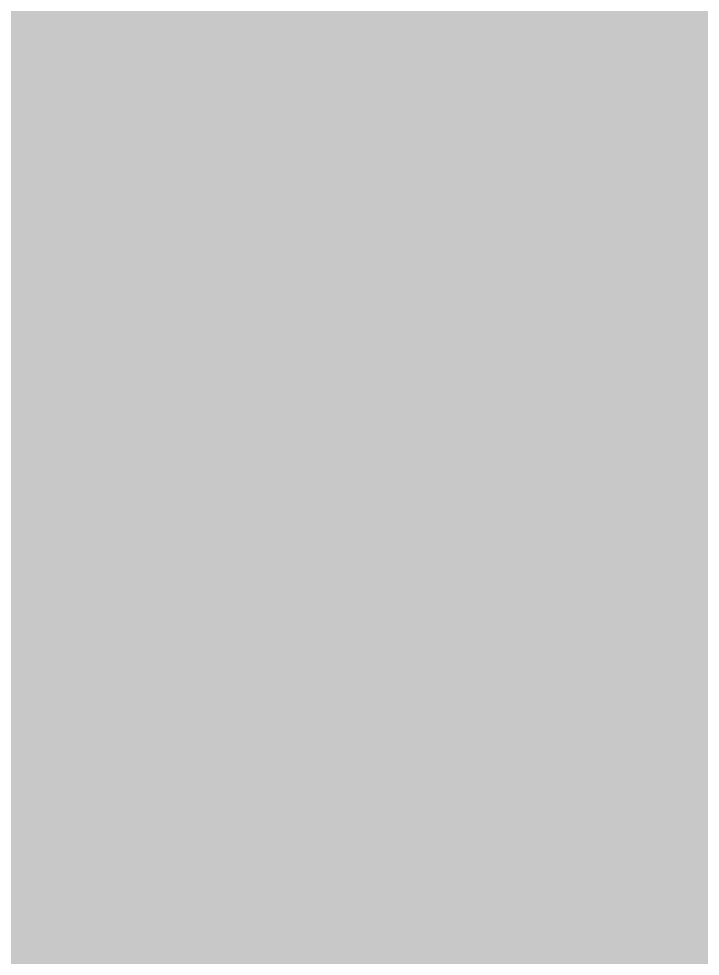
# Model space of a CAD drawing. Extents: x -23 to 289, y -67 to 135.
# Drawn here: x 202.3055 to 202.3754, y 34.2274 to 34.3235 of the extents above; entities that cross this region are included whole.
import ezdxf
from ezdxf.enums import TextEntityAlignment as Align

# ---------------------------------------------------------------- set-up
doc = ezdxf.new("R2010")
doc.units = 0
doc.header["$MEASUREMENT"] = 0
for name, color, linetype in [('ASSEMBLY_OUTLINES_BTM', 191, 'CONTINUOUS'), ('ASSEMBLY_PART_NUMBERS_BTM', 191, 'CONTINUOUS'), ('DRILL_DRAWING', 21, 'CONTINUOUS'), ('GENERATED_SILKSCREEN_BTM', 255, 'CONTINUOUS'), ('PART_HOLES_LAYER_BOTTOM', 30, 'CONTINUOUS'), ('PART_HOLES_LAYER_TOP', 30, 'CONTINUOUS'), ('PART_PADS_LAYER_BOTTOM', 230, 'CONTINUOUS'), ('PART_PADS_LAYER_TOP', 150, 'CONTINUOUS'), ('PIN_NUMBERS_BTM', 8, 'CONTINUOUS'), ('PIN_NUMBERS_TOP', 8, 'CONTINUOUS'), ('PLACEMENT_OUTLINES_BTM', 222, 'CONTINUOUS')]:
    doc.layers.add(name, color=color, linetype=linetype)
doc.styles.add('COURIER_NEW', font='COUR.TTF')
doc.styles.add('VERIBEST_GERBER_0', font='txt')

msp = doc.modelspace()

# ---------------------------------------------------------------- hatches: boundary and pattern name
at = {"layer": 'PART_HOLES_LAYER_BOTTOM'}
h = msp.add_hatch(color=256, dxfattribs=at)
edge = h.paths.add_edge_path()
edge.add_arc((202.5, 34.5), 0.8, 0, 360)
at = {"layer": 'PART_HOLES_LAYER_TOP'}
h = msp.add_hatch(color=256, dxfattribs=at)
edge = h.paths.add_edge_path()
edge.add_arc((202.5, 34.5), 0.8, 0, 360)

# ---------------------------------------------------------------- linework, layer by layer
at = {"layer": 'ASSEMBLY_OUTLINES_BTM'}
msp.add_circle((202.5, 34.5), 1.6, dxfattribs=at)
at = {"layer": 'GENERATED_SILKSCREEN_BTM', "const_width": 0.15}
msp.add_lwpolyline([(200.9, 34.5, -1), (204.1, 34.5, -1)], format="xyb", close=True, dxfattribs=at)
at = {"layer": 'PART_HOLES_LAYER_BOTTOM'}
msp.add_circle((202.5, 34.5), 0.8, dxfattribs=at)
at = {"layer": 'PART_HOLES_LAYER_TOP'}
msp.add_circle((202.5, 34.5), 0.8, dxfattribs=at)
at = {"layer": 'PART_PADS_LAYER_BOTTOM'}
msp.add_circle((202.5, 34.5), 1.25, dxfattribs=at)
at = {"layer": 'PART_PADS_LAYER_TOP'}
msp.add_circle((202.5, 34.5), 1.25, dxfattribs=at)
at = {"layer": 'PLACEMENT_OUTLINES_BTM'}
msp.add_circle((202.5, 34.5), 1.6, dxfattribs=at)

# ---------------------------------------------------------------- texts
at = {"layer": 'ASSEMBLY_PART_NUMBERS_BTM', "style": 'VERIBEST_GERBER_0', "text_generation_flag": 2}
for p in [(201.96, 46.75), (200.54, 46.25), (202.04, 46.25)]:
    msp.add_text('ERJ-3EKF4701V', height=2.032, rotation=90, dxfattribs=at).set_placement(p, align=Align.TOP_LEFT)
for s, p in [('MMZ1608A182B', (219.75, 36.29)), ('ERJ-3EKF2052V', (220.5, 35.21)), ('CL10B104KB8SFNC', (204.25, 34.29))]:
    msp.add_text(s, height=2.032, dxfattribs=at).set_placement(p, align=Align.TOP_LEFT)
at = {"layer": 'DRILL_DRAWING', "style": 'VERIBEST_GERBER_0'}
msp.add_text('K', height=2, dxfattribs=at).set_placement((202.5, 34.5), align=Align.MIDDLE_CENTER)
at = {"layer": 'PIN_NUMBERS_BTM', "style": 'COURIER_NEW'}
msp.add_text('1', height=0.508, dxfattribs=at).set_placement((202.5, 34.5), align=Align.MIDDLE_CENTER)
at = {"layer": 'PIN_NUMBERS_TOP', "style": 'COURIER_NEW'}
msp.add_text('1', height=0.508, dxfattribs=at).set_placement((202.5, 34.5), align=Align.MIDDLE_CENTER)

doc.saveas('drawing.dxf')
